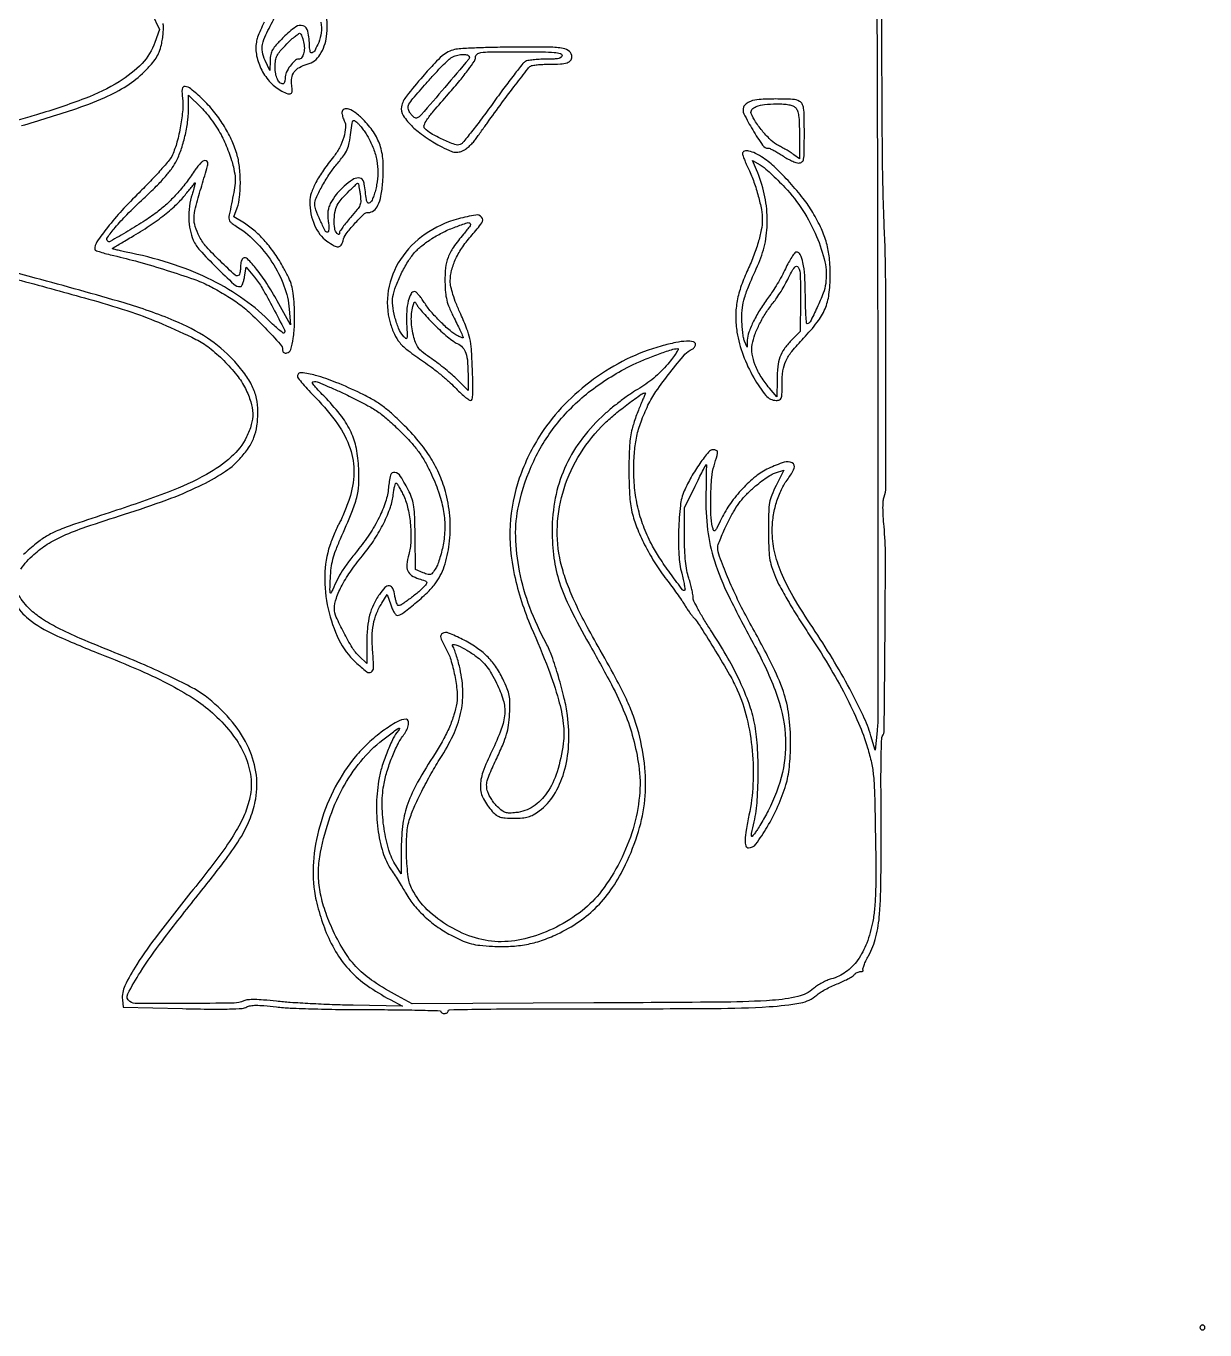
# Model space of a CAD drawing. Extents: x 0 to 1024, y 0 to 1024.
# Drawn here: x 547 to 1024, y 0 to 527 of the extents above; entities that cross this region are included whole.
import ezdxf

# ---------------------------------------------------------------- set-up
doc = ezdxf.new("R2010")
doc.units = 0

msp = doc.modelspace()

# ---------------------------------------------------------------- linework, layer by layer
for points in [[(890.847069, 671.5), (891.520083, 460.869822, -0.000349), (891.723112, 379.562822, -0.000551), (891.771765, 309.800498, -0.000122), (891.732032, 248.534484, -0.023891), (891.431792, 242.369822), (890.670487, 234.5), (888.906525, 240.355435, 0.036397), (885.793702, 248.492643, 0.013822), (880.330709, 259.360911, 0.012853), (873.351493, 271.575397, 0.010895), (865.371954, 284.118007, -0.014086), (857.503831, 296.661507, -0.03413), (852.613905, 306.437027, -0.044989), (849.936834, 314.920437, -0.053262), (849.01973, 323.274983, -0.037814), (849.439665, 329.042748, -0.036693), (850.723723, 334.741473, -0.038113), (852.754277, 339.958668, -0.051106), (855.403124, 344.284101, 0.062958), (857.866745, 348.529085, 0.389052), (857.092501, 350.704263, 0.204332), (853.803585, 350.980037, 0.030613), (847.510099, 348.461452, 0.059406), (842.340982, 345.216717, 0.034626), (836.970265, 340.228933, 0.033693), (832.119442, 334.300572, 0.042103), (828.5, 328.182916, -0.003525), (826.562864, 324.244812, -0.087079), (825.843169, 323.273963, -0.512822), (825.335732, 323.370786, -0.052496), (824.868315, 324.736957, -0.046937), (824.199303, 329.816542, -0.015532), (824.153483, 337.344747, -0.015292), (824.568906, 344.814643, -0.052147), (825.489176, 349.591069, 0.004737), (826.709923, 353.756818, 0.084664), (826.858026, 355.140039, 0.300502), (826.376577, 355.778514, 0.085424), (825.089642, 356, 0.226166), (823.216767, 355.10717, 0.017351), (819.761759, 350.528237, 0.023362), (816.261425, 345.006532, 0.026201), (813.435032, 339.385216, 0.076162), (811.85886, 333.49498, 0.019613), (811.166248, 323.647016, 0.020678), (811.271372, 313.494937, 0.049814), (812.402259, 306.075061, -0.007125), (812.998285, 303.602509, -0.011072), (813.43438, 301.452849, -0.005502), (813.738982, 299.645915, -0.239793), (813.623026, 299.289693, -0.455327), (812.732561, 299.351368, -0.004103), (808.245511, 305.391944, -0.011963), (803.910034, 311.638111, -0.020507), (800.64042, 317.070184, -0.031828), (797.271651, 324.278618, -0.032906), (794.888092, 331.777559, -0.032312), (793.476729, 339.651387, -0.02851), (793.011869, 347.979901, -0.019775), (793.313958, 355.381571, -0.034298), (794.226411, 361.464023, -0.0347), (795.952645, 367.316082, -0.020808), (798.761444, 374, -0.042843), (802.004758, 379.598551, -0.013884), (807.714037, 387.291258, -0.009591), (813.730584, 394.649493, -0.125602), (816.583761, 396.670516, 0.078283), (817.125158, 396.98241, 0.065202), (817.58398, 397.463533, 0.066716), (817.894227, 398.033841, 0.091502), (818, 398.606989, 0.352826), (817.113099, 399.707383, 0.065007), (814.323877, 399.94281, 0.040241), (809.988439, 399.393358, 0.015959), (804.15127, 397.974702, 0.047543), (790.122337, 392.608373, 0.042388), (776.774112, 384.514485, 0.042421), (764.992429, 374.29314, 0.047815), (755.619637, 362.603647, 0.061916), (746.733758, 344.514982, 0.070428), (743.046094, 325.577125, 0.06678), (744.686171, 305.539477, 0.048334), (751.562634, 284.191761, -0.009518), (758.498069, 267.280086, -0.0254), (762.589559, 254.90695, -0.035726), (764.515105, 245.266711, -0.064995), (764.482362, 237.247751, -0.040255), (761.977809, 225.743296, -0.076195), (757.886416, 217.206443, -0.098617), (752.294715, 211.727843, -0.117117), (745.355394, 209.230811, -0.023661), (742.806512, 209.065087, -0.079989), (741.160076, 209.300507, -0.08588), (739.734188, 210.030205, -0.029919), (737.969847, 211.528889, -0.033787), (736.769472, 212.84546, -0.022928), (735.580542, 214.490343, -0.023154), (734.574559, 216.192731, -0.042186), (733.941548, 217.677112, -0.068204), (733.526025, 219.927633, -0.077702), (733.763575, 222.104163, -0.038107), (734.834073, 225.130603, -0.005278), (737.594847, 231.202902, 0.009071), (740.172733, 236.989031, 0.029526), (741.579593, 240.941602, 0.036318), (742.355782, 244.57765, 0.019974), (742.8001, 249.107821, 0.012778), (742.950708, 253.773187, 0.049293), (742.685323, 256.656286, 0.051238), (741.86565, 259.376399, 0.014565), (740.045931, 263.405718, 0.038385), (737.104291, 268.42559, 0.04753), (733.608327, 272.561168, 0.045476), (729.262988, 276.097683, 0.030972), (723.762639, 279.322824, 0.022062), (718.129168, 281.867573, 0.222739), (715.625512, 281.721803, 0.377003), (714.967777, 279.93803, 0.041338), (717.029217, 275.675053, -0.060449), (718.97302, 271.230664, -0.023773), (720.590353, 264.734475, -0.02357), (721.578379, 258.167665, -0.067013), (721.432398, 253.552473, -0.034403), (720.309374, 248.845844, -0.026019), (718.462184, 243.863385, -0.023712), (715.905844, 238.631214, -0.018234), (712.645721, 233.172097, 0.014966), (705.58518, 221.522722, 0.042577), (701.633757, 212.903471, 0.052309), (699.648247, 204.797933, 0.033542), (698.983153, 195.124273), (698.966306, 184.5), (696.898132, 187.729183, -0.070103), (693.997447, 194.059571, -0.034248), (692.044984, 202.741016, -0.033644), (691.24982, 212.019853, -0.047696), (691.887573, 220.275797, -0.030031), (693.180063, 225.735405, -0.021622), (695.243848, 231.649697, -0.021878), (697.672156, 237.047811, -0.050053), (700.064409, 240.809012, 0.057165), (701.284806, 242.789246, 0.069576), (701.926299, 244.869071, 0.108091), (701.841332, 246.409687, 0.337047), (701.0651, 247, 0.130653), (697.2837, 245.994741, 0.028299), (691.56488, 242.278532, 0.029153), (685.558298, 237.309741, 0.032642), (680.408293, 231.84903, 0.052251), (672.295946, 219.639697, 0.046736), (666.528932, 205.555805, 0.047806), (663.584047, 191.006186, 0.062124), (663.854747, 177.420494, 0.021607), (664.563227, 173.680545, 0.012411), (665.721939, 169.239962, 0.012213), (667.146158, 164.708069, 0.016223), (668.673494, 160.66704, 0.038655), (673.051894, 152.070435, 0.053434), (678.322015, 145.210985, 0.050046), (685.202566, 139.309977, 0.028931), (694.5, 133.596141), (699.5, 130.908539), (679.5, 131.314002, -0.004291), (671.040491, 131.558154, -0.003704), (662.160503, 131.956638, -0.00373), (654.113822, 132.437701, -0.010803), (648.557032, 132.932326, 0.00665), (643.306268, 133.443701, 0.018311), (639.591301, 133.619054, 0.024947), (636.931629, 133.514378, 0.084779), (635.259979, 133.072593, -0.103843), (631.34495, 132.194726, -0.002311), (611.909161, 132.019508, -0.001801), (592.144406, 132.003859, -0.141495), (589.175914, 132.870118, -0.388516), (588.356852, 135.892955, -0.023533), (593.467184, 144.744508, -0.020145), (602.366391, 157.452079, -0.006135), (616.836086, 175.962415, 0.006909), (628.034272, 190.333425, 0.02711), (634.32196, 199.64515, 0.042746), (637.985627, 207.147535, 0.048657), (640.130087, 214.848236, 0.08517), (640.178322, 225.739306, 0.073192), (636.662089, 236.65528, 0.065841), (629.699762, 247.070881, 0.049657), (619.623635, 256.473496, 0.041715), (614.720018, 259.604273, 0.009474), (605.89881, 264.039668, 0.009339), (595.104322, 268.967658, 0.007255), (583.188304, 273.936743, -0.005461), (569.116991, 279.74543, -0.017589), (559.945186, 284.036378, -0.026312), (553.543981, 287.747298, -0.047067), (548.789472, 291.529983, -0.068612), (544.368176, 297.137426, -0.151757)], [(542.912699, 293.993192, 0.105947), (548.275204, 287.580173, 0.05895), (558.59749, 281.315193, 0.01405), (577.136036, 273.485048, -0.010298), (593.256977, 266.818127, -0.01903), (606.015837, 260.642487, -0.023387), (615.993658, 254.720884, -0.042238), (623.456891, 248.84687, -0.042585), (630.866552, 240.640945, -0.060848), (635.802254, 232.174103, -0.069419), (638.123226, 223.709604, -0.084283), (637.801565, 215.5, -0.050317), (635.573121, 208.49212, -0.034536), (631.736831, 201.077599, -0.024031), (625.595666, 191.995635, -0.008183), (615.843374, 179.403658, 0.005113), (600.710972, 160.110842, 0.020245), (592.022639, 147.795957, 0.031239), (587.206224, 139.215079, 0.137485), (586.201142, 133.555574), (586.5, 130.5), (610.5, 129.96742, 0.002623), (622.116028, 129.77061, 0.009293), (629.570279, 129.821969, 0.009906), (634.643567, 130.051879, 0.118933), (636.5, 130.62991, -0.097613), (637.980086, 131.160135, -0.036684), (640.185744, 131.3282, -0.02321), (643.426552, 131.186497, -0.006405), (648.5, 130.662491, 0.017882), (654.090293, 130.214484, 0.003788), (663.860937, 129.856402, 0.003961), (675.201153, 129.616704, 0.003753), (686.75, 129.550794, -0.002656), (697.582411, 129.512722, -0.004429), (706.701563, 129.351434, -0.000789), (714.683414, 129.126925, -0.405542), (715, 128.800794, 0.18091), (715.114333, 128.495142, 0.091386), (715.440625, 128.235233, 0.071342), (715.92606, 128.059176, 0.051416), (716.5, 128, 0.0664), (717.073403, 128.076485, 0.083498), (717.559375, 128.300433, 0.099342), (717.884398, 128.63273, 0.14508), (718, 129.022751, -0.409089), (718.496798, 129.528335, -0.000592), (732.950741, 129.76461, -0.00317), (751.398056, 129.92733, -0.001073), (778.25, 129.936287, 0.001845), (825.528464, 130.025044, 0.014101), (847.738613, 130.77529, 0.028219), (860.548917, 132.299012, 0.140232), (867, 135.442809, -0.042726), (868.347621, 136.46029, -0.014937), (870.443147, 137.692132, -0.014708), (872.84099, 138.916637, -0.01665), (875.210712, 139.945001, 0.013006), (877.482257, 140.91115, 0.015165), (879.585161, 141.949065, 0.014219), (881.300572, 142.924984, 0.083289), (882.083156, 143.600197, -0.0568), (882.641612, 144.135888, -0.043458), (883.357246, 144.588808, -0.044534), (884.112965, 144.898026, -0.074984), (884.789111, 145, 0.036291), (885.342955, 145.040252, 0.10122), (885.707644, 145.172074, 0.237978), (885.827629, 145.365629, 0.221799), (885.747549, 145.585785, -0.280595), (885.63714, 146.040346, -0.014684), (886.156334, 147.516483, -0.019654), (886.931019, 149.314196, -0.012661), (887.96175, 151.335785, 0.062855), (890.938561, 158.981577, 0.043231), (892.415953, 168.175463, 0.01738), (892.99975, 183.464236, 0.001711), (892.999237, 220.292621, -0.002944), (893.017059, 227.564279, -0.004553), (893.126631, 233.844845, -0.001551), (893.287088, 239.254645, -0.130946), (893.523616, 240.038212, 0.136756), (894.29159, 242.691446, 0.000395), (894.627561, 279.477216, 0.001675), (894.795789, 313.159095, 0.024594), (894.232541, 325, -0.009354), (893.910881, 329.115411, -0.015151), (893.809127, 332.623931, -0.016393), (893.904033, 335.406994, -0.073086), (894.248207, 337, 0.089334), (894.942468, 340.804451, 0.000356), (895.012071, 384.44667, 0.001867), (894.899262, 424.031064, 0.009041), (894.34495, 446.5, -0.004733), (893.836299, 461.777953, -0.00377), (893.567891, 478.269059, -0.001471), (893.41319, 504.980398, -0.000125), (893.234959, 573.578555)], [(598.070846, 532.507655), (601.231968, 526.086505), (599.365984, 520.793253, -0.106827), (594.142629, 512.307401, -0.06458), (584.906639, 504.88122, -0.046493), (571.060934, 498.102139, -0.019892), (551.5, 491.563177, 0.00216), (544.083934, 489.37313, 0.001151)], [(545.462289, 487.132233, 0.006913), (566.131025, 493.56142, 0.024778), (579.044116, 498.494931, 0.038472), (588.000265, 503.288065, 0.053536), (595.093531, 508.968797, 0.015307), (598.01911, 512.059564, 0.041), (599.840937, 514.479168, 0.049514), (601.045088, 516.882452, 0.032534), (601.961824, 519.840865, 0.020709), (602.409951, 522.121327, 0.017148), (602.702178, 524.57937, 0.017488), (602.813863, 526.853708, 0.043771), (602.692089, 528.510009, 0.078911)], [(643.561229, 528.962806, 0.013868), (642.050309, 525.753809, 0.013892), (640.881905, 522.866553, 0.049587), (640.374697, 520.941762, 0.090748), (640.499826, 515.365352, 0.069165), (642.54959, 509.599087, 0.068584), (646.11878, 504.563548, 0.08587), (650.684259, 501.122186, 0.029713), (653.103191, 500.055892, 0.220757), (654.324781, 500.152311, 0.269099), (654.888272, 501.110203, 0.041743), (654.711203, 503.392224, -0.079478), (654.704371, 506.42493, -0.11852), (655.714011, 508.865109, -0.109457), (657.797794, 510.709388, -0.060931), (660.95549, 511.988015, 0.189667), (666.098995, 515.800935, 0.105113), (668.806956, 523.253134, 0.087325), (668.482852, 532.476837, 0.084254)], [(666.503006, 529.009695, -0.061838), (666.596401, 524.713904, -0.07513), (665.594408, 520.818381, -0.019154), (664.099026, 517.642319, -0.171012), (662.990926, 516.602317, -0.464511), (662.207124, 516.98554, -0.054108), (661.90032, 519.190983, 0.039936), (661.225422, 525.304789, 0.267018), (659.303305, 527.53365, 0.248394), (656.284237, 527.078492, 0.03566), (651.37924, 522.88074, 0.011983), (648.407702, 519.802005, 0.053802), (646.92205, 517.790773, 0.079664), (646.194984, 515.914685, 0.047703), (645.919052, 513.53416), (645.838105, 509.5), (643.969271, 513.5, -0.060265), (642.830268, 516.975579, -0.103572), (642.860947, 520.010876, -0.059624), (644.191777, 523.826119, -0.009709), (647.777597, 530.81338, 0.00994)], [(545.076145, 307.738514, -0.053363), (550.38215, 313.6828, -0.043533), (555.814132, 317.798827, -0.036078), (562.221064, 321.210442, -0.022401), (571.457724, 324.818319, -0.005462), (587, 329.911358, 0.011666), (604.172464, 335.775481, 0.023782), (617.29453, 341.322696, 0.030338), (627.067117, 346.765589, 0.06547), (633.642483, 352.299198, 0.035227), (637.183218, 356.768006, 0.058517), (639.411649, 361.020172, 0.057878), (640.609172, 365.706355, 0.033653), (641, 371.506488, 0.053587), (640.431045, 376.799975, 0.058327), (638.751173, 381.693756, 0.0493), (635.714953, 386.694003, 0.025011), (631, 392.357679, 0.062235), (620.557654, 401.193118, 0.046376), (607.19458, 408.239318, 0.026781), (586.855719, 415.411118, 0.005808), (550.987468, 425.486276, -0.002823), (527.825531, 431.843384, -0.012008)], [(519.405181, 431.679385, 0.004215), (547, 424.008161, -0.002839), (574.30093, 416.499547, -0.013033), (589.989461, 411.644161, -0.019398), (602.258752, 406.955889, -0.012892), (615.955196, 400.681579, -0.053032), (621.371669, 397.275796, -0.028997), (627.248802, 392.06623, -0.028984), (632.494193, 386.200292, -0.052108), (635.961027, 380.762079, -0.039027), (638.138846, 375.393821, -0.071148), (638.915743, 370.737506, -0.074559), (638.342856, 366.199367, -0.047007), (636.416102, 361.207481, -0.095901), (630.228178, 353.126871, -0.05547), (620.198556, 346.038593, -0.03609), (604.778104, 338.924319, -0.011437), (580.857159, 330.537015, 0.002662), (566.833474, 325.894655, 0.018209), (560.026462, 323.321435, 0.035455), (555.538201, 321.048812, 0.034655), (551.379814, 318.149396, 0.022766), (546.275616, 313.639314, 0.059601)]]:
    msp.add_lwpolyline(points, format="xyb")
for points in [[(659.497583, 521.011004, -0.051198), (659.792574, 518.432259, -0.072244), (659.487119, 516.142968, -0.09911), (658.676707, 514.565015, -0.228551), (657.505192, 514, 0.190643), (655.89889, 513.364439, 0.048173), (654.008942, 511.213905, 0.048716), (652.488894, 508.603862, 0.107919), (652, 506.365141, -0.032103), (651.941767, 505.459117, -0.049489), (651.765, 504.69476, -0.06371), (651.507312, 504.165922, -0.252717), (651.2, 504, -0.185417), (649.90153, 504.49866, -0.101364), (648.874905, 505.890792, -0.070663), (648.214314, 508.086133, -0.037817), (648, 510.915651, -0.034328), (648.183414, 513.584017, -0.082661), (648.770833, 515.468254, -0.063523), (650.03659, 517.342323, -0.014231), (652.668167, 520.170735, -0.012189), (654.511979, 521.953609, -0.019226), (656.186811, 523.38091, -0.013979), (657.596788, 524.429314, -0.299771), (658.091231, 524.443616, -0.134649), (658.423085, 524.087063, -0.023255), (658.815741, 523.242834, -0.023838), (659.192825, 522.180808, -0.019328)], [(720.46204, 517.875991, 0.067593), (717.961675, 516.944546, 0.052894), (715.564655, 515.314251, 0.030128), (712.568501, 512.448275, 0.006351), (707.71204, 507.072201, 0.013939), (701.035492, 499.049679, 0.117226), (699.074507, 494.805509, 0.199792), (699.78519, 491.206422, 0.054399), (703.588787, 486.672583, 0.024543), (705.801773, 484.751156, 0.013327), (708.693246, 482.601629, 0.01325), (711.758306, 480.566608, 0.020407), (714.52184, 478.988685, 0.00942), (718.213893, 477.163317, 0.053943), (720.276111, 476.451097, 0.093793), (721.895003, 476.39, 0.062854), (723.683053, 476.894226, 0.054838), (724.940944, 477.597789, 0.025555), (726.406897, 478.760718, 0.024952), (727.836326, 480.151316, 0.031839), (729, 481.573908, -0.000034), (730.124919, 483.142878, -0.000021), (731.444232, 484.982542, -0.000021), (732.745532, 486.796761, -0.000039), (733.810151, 488.280632, -0.003312), (739.653528, 496.310987, -0.004125), (745.194147, 503.691982, -0.001641), (750.177102, 510.173033, -0.086583), (751.332768, 511.226824, -0.104251), (752.109981, 511.518337, -0.012034), (753.969038, 511.755748, -0.01407), (756.220814, 511.924523, -0.011048), (758.668213, 511.984687, 0.012908), (763.425399, 512.11934, 0.062423), (766.080983, 512.599277, 0.137609), (767.47187, 513.504556, 0.18205), (768, 514.906989, 0.212257), (767.013336, 517.126491, 0.141488), (764.47311, 518.363203, 0.040678), (758.961793, 518.864186, 0.003638), (745.05, 518.892908, 0.003978), (736.885201, 518.785394, 0.005053), (729.350412, 518.550013, 0.004003), (723.04518, 518.23865, 0.04109)], [(764, 515.5, -0.2333), (763.639486, 514.769414, -0.107762), (762.65571, 514.307115, -0.046904), (760.796597, 514.062423, -0.009282), (757.434259, 514, 0.012545), (754.79689, 513.933818, 0.014688), (752.301898, 513.734921, 0.013688), (750.216195, 513.448868, 0.082115), (749.182371, 513.097602, 0.102161), (748.151068, 512.237703, 0.002964), (744.613959, 507.738443, 0.005858), (740.526194, 502.345564, 0.003989), (735.998112, 496.120854, -0.005125), (731.464463, 489.918162, -0.007632), (727.360438, 484.59387, -0.003819), (723.795873, 480.182189, -0.140456), (722.73955, 479.452548, -0.17423), (720.625511, 479.493991, -0.016572), (715.784795, 481.527725, -0.021005), (711.071939, 483.938822, -0.080992), (708.516358, 485.990754, -0.274674), (708.2507, 487.325117, -0.064898), (709.32088, 489.435995, -0.026353), (711.978353, 492.920678, -0.003433), (718.076603, 500, 0.006434), (722.722143, 505.458819, 0.013724), (726.139248, 509.818623, 0.012336), (728.535538, 513.227897, 0.147763), (728.997354, 514.75, -0.225978), (729.61454, 516.041941, -0.139084), (731.194407, 516.717819, -0.03037), (734.835538, 516.962617, -0.001602), (746.5, 517, -0.002558), (756.203576, 516.950359, -0.018821), (760.833333, 516.728571, -0.037964), (763.356419, 516.317781, -0.346303)], [(726.379635, 515.194755, -0.32432), (726.295716, 514.057519, -0.00105), (716.586173, 502.59968, -0.00188), (707.095112, 491.531822, -0.134918), (705.111668, 490.203889, -0.207088), (704.62158, 490.246463, -0.049833), (703.930737, 490.713679, -0.042945), (703.178897, 491.457538, -0.031225), (702.473543, 492.400034, -0.106826), (701.78837, 494.18137, -0.166484), (702.072919, 495.785198, -0.051137), (703.653672, 498.057932, -0.003221), (709.011658, 504.212122, -0.006006), (712.305851, 507.857755, -0.007701), (715.428307, 511.128464, -0.00611), (718.111043, 513.787511, -0.063624), (719.35185, 514.714565, -0.059435), (721.32262, 515.538191, -0.052274), (723.519845, 515.921414, -0.056852), (725.419132, 515.835201, -0.217924)], [(610.468006, 498.232624, -0.055694), (610.588613, 493.486148, -0.022289), (609.741913, 487.031917, -0.022437), (608.275819, 480.47196, -0.040125), (606.408773, 475.275868, -0.065178), (605.097336, 473.162228, -0.009241), (601.779941, 469.255382, -0.010287), (597.615538, 464.722343, -0.00819), (592.94399, 460, 0.013792), (586.003003, 452.824529, 0.019114), (580.217155, 445.996793, 0.016922), (575.930433, 440.128815, 0.150389), (575, 437.105361, 0.314461), (575.266092, 436.724106, 0.00868), (577.276562, 436.024767, 0.014876), (579.779127, 435.284374, 0.009284), (582.75, 434.559453, -0.013266), (592.691341, 432.049632, -0.008044), (604.318192, 428.581144, -0.007311), (615.081998, 425.006714, -0.033268), (621.155311, 422.426394, -0.01101), (623.603943, 421.119427, -0.005894), (626.572272, 419.403707, -0.005865), (629.561614, 417.580739, -0.009122), (632.09072, 415.932469, -0.037105), (637.341902, 411.772182, -0.014965), (643.886033, 405.374206, -0.008463), (650.066159, 398.738136, -0.185307), (651, 396.304942, 0.117941), (651.130767, 395.75828, 0.133276), (651.491663, 395.35871, 0.115734), (652.05047, 395.160551, 0.075288), (652.737861, 395.188033, 0.277068), (654.28935, 396.578803, 0.037116), (655.311197, 401.039474, 0.033006), (655.834452, 407.180126, 0.01885), (655.695373, 414.625777, 0.01439), (655.294212, 419.325617, 0.041278), (654.655304, 422.536169, 0.042111), (653.505315, 425.562727, 0.01547), (651.39919, 429.625777, 0.023908), (647.852522, 435.321027, 0.029202), (643.989526, 440.26602, 0.031485), (639.873181, 444.389742, 0.039837), (635.566334, 447.621299), (631.337634, 450.296575), (632.624924, 453.898287, 0.06107), (633.624728, 458.342719, 0.026778), (633.901175, 464.382142, 0.026704), (633.517872, 470.637892, 0.043548), (632.45372, 475.843887, 0.03807), (630.253533, 481.605566, 0.030281), (627.052513, 487.445231, 0.029775), (623.098523, 492.966231, 0.033072), (618.643126, 497.776194, 0.014427), (613.860581, 502.044785, 0.162418), (611.527917, 502.970531, 0.409039), (610.350915, 501.936607, 0.052586)], [(626.473781, 482.766276, -0.01522), (627.857024, 479.783598, -0.011022), (629.221671, 476.384321, -0.011151), (630.375541, 473.095348, -0.023742), (631.088234, 470.496336, -0.023506), (631.744815, 466.742534, -0.053391), (631.800836, 463.866352, -0.027722), (631.258459, 460.089645, -0.002667), (629.383704, 451, 0.059382), (629.263957, 449.67471, 0.118577), (629.537572, 448.66475, 0.099265), (630.283809, 447.776086, 0.033636), (631.677078, 446.808171, -0.062256), (639.790022, 440.455982, -0.051759), (646.674834, 431.920311, -0.05272), (651.538161, 422.345696, -0.072044), (653.653921, 412.919572), (654.148938, 406.5), (648.824469, 416.212085, 0.017243), (644.634629, 423.266159, 0.025856), (640.46141, 429.085261, 0.022743), (636.78447, 433.283256, 0.353614), (635.012985, 433.508025, 0.140477), (634.622848, 433.079115, 0.042384), (634.297564, 432.250915, 0.038759), (634.074659, 431.215538, 0.033656), (634, 430.10765, -0.02062), (633.954296, 428.999847, -0.024717), (633.817059, 427.965348, -0.024584), (633.618837, 427.120559, -0.12712), (633.377222, 426.710555, -0.399085), (631.796013, 426.669491, -0.009243), (625.833168, 432.246271, -0.017407), (620.254171, 438.051295, -0.065103), (617.400058, 442.216756, -0.03838), (615.675657, 446.364907, -0.087173), (615.192249, 449.714213, -0.055768), (615.787329, 453.877104, -0.008842), (618, 461.838292, 0.001156), (620.360075, 469.85043, 0.037382), (620.782123, 471.836202, 0.257202), (620.466622, 472.652541, 0.176424), (619.512545, 473, 0.159401), (618.786265, 472.762424, 0.034428), (617.762822, 471.898438, 0.032654), (616.665223, 470.685613, 0.026183), (615.64481, 469.25, -0.021764), (612.385856, 464.578141, -0.018838), (608.579522, 459.968961, -0.019318), (604.576936, 455.812888, -0.028504), (600.732335, 452.517795, -0.019307), (595.405022, 448.770745, -0.00989), (588.459197, 444.468212, -0.002848), (581.270049, 440.264491, -0.339405), (580.27049, 440.396176, -0.366837), (580.148522, 441.876464, -0.019414), (583.278651, 445.911237, -0.020897), (588.0367, 451.117846, -0.009264), (594.720432, 457.599722, 0.008001), (599.928868, 462.625397, 0.018146), (603.663162, 466.626141, 0.023807), (606.33396, 470.017643, 0.041164), (608.16967, 473.099722, 0.034639), (610.124881, 477.915719, 0.024584), (611.664943, 483.540593, 0.024277), (612.666589, 489.391796, 0.030259), (613, 494.896068), (613, 499.424816), (618.04914, 494.462408, -0.026782), (620.239616, 492.065896, -0.015687), (622.610207, 488.983442, -0.015624), (624.808295, 485.721537, -0.024268)], [(840.227834, 496.960638, 0.040219), (839.318488, 496.507481, 0.036807), (838.464399, 495.90251, 0.038846), (837.782982, 495.245027, 0.090045), (837.415352, 494.640008, 0.211857), (837.557207, 491.868226, 0.017526), (841.125175, 485.394495, 0.01663), (845.134203, 479.167666, 0.246178), (847.362064, 478, -0.105749), (848.124739, 477.836871, -0.014466), (849.598944, 477.124095, -0.016094), (851.316678, 476.159936, -0.01297), (853.099519, 475.018197, 0.021106), (854.949373, 473.875542, 0.021844), (856.868296, 472.906954, 0.022197), (858.596064, 472.218108, 0.081908), (859.75, 472.018197, 0.170747), (861.022011, 472.4541, 0.181004), (861.703367, 473.579801, 0.043912), (861.958573, 476.165238, 0.002656), (862, 483.964816, 0.00387), (861.945403, 491.018139, 0.033068), (861.687955, 494.166404, 0.084486), (861.11914, 495.904498, 0.149742), (860.065741, 496.964816, 0.11125), (857.238946, 497.746572, 0.012108), (850.441924, 497.909763, 0.013669), (843.662678, 497.722969, 0.081941)], [(858.428571, 494.428571, -0.117246), (859.198745, 493.17793, -0.044576), (859.667731, 491.170007, -0.027581), (859.927505, 488.128865, -0.007516), (860, 483.306599), (860, 473.756056), (857.75, 475.391284, 0.016756), (856.610929, 476.162161, 0.006503), (854.985938, 477.154969, 0.006429), (853.196326, 478.185763, 0.007918), (851.5, 479.099041, -0.069699), (848.612352, 481.148465, -0.028032), (845.276868, 484.669421, -0.028191), (842.300085, 488.618384, -0.056843), (840.516099, 492.078766, -0.277717), (840.79554, 493.620202, -0.122414), (842.5644, 494.846146, -0.063595), (845.902996, 495.64698, -0.024367), (850.678571, 495.93232, -0.015092), (853.605068, 495.876042, -0.035575), (855.771279, 495.613676, -0.048917), (857.3537, 495.142483, -0.099889)], [(675, 492.434259, 0.045714), (675.066429, 491.709211, 0.02311), (675.274814, 490.814959, 0.022742), (675.577247, 489.904264, 0.031332), (675.935537, 489.12045, -0.147777), (676.472411, 486.444039, -0.048596), (675.6954, 482.459245, -0.046009), (673.98542, 478.198392, -0.053133), (671.589115, 474.538984, 0.019146), (667.476725, 469.102853, 0.031241), (664.471038, 464.166089, 0.037538), (662.594714, 459.841806, 0.083782), (662, 456.31754, 0.049127), (662.477666, 451.467767, 0.05277), (663.891728, 446.925354, 0.057104), (666.076405, 443.121372, 0.08484), (668.838474, 440.463791, 0.019798), (671.858955, 438.581628, 0.133824), (673.549912, 438.146976, 0.252881), (674.654648, 438.764697, 0.080087), (675.425479, 440.559106, -0.09899), (676.741325, 443.330782, -0.021912), (680.080657, 447.423309, -0.01763), (683.718319, 451.224113, -0.195451), (685.62736, 452, 0.169505), (687.866795, 452.781648, 0.113557), (689.573614, 454.922732, 0.067664), (690.775335, 458.65181, 0.023384), (691.509812, 464.275556, 0.031784), (691.665886, 472.253646, 0.061353), (690.60871, 478.54278, 0.068702), (688.170401, 483.912027, 0.050928), (684.142459, 489.046248, 0.033447), (680.747427, 492.127111, 0.078954), (677.777012, 493.798289, 0.191633), (675.871855, 493.752967, 0.300684)], [(685.54723, 482.501217, -0.042494), (687.739942, 477.894377, -0.045396), (689.06412, 473.083078, -0.045746), (689.491833, 468.145906, -0.044475), (689.022742, 463.165199, -0.017958), (688.522677, 460.915339, -0.020115), (687.877816, 458.791984, -0.019861), (687.189306, 457.041761, -0.092989), (686.580819, 456.152247, -0.142995), (685.834388, 455.743176, -0.343883), (685.300467, 455.99791, -0.077756), (684.91274, 457.216683, -0.007127), (684.472541, 460.373478, 0.011099), (684.008716, 463.516949, 0.074833), (683.517524, 465.008758, 0.164354), (682.781806, 465.732996, 0.113984), (681.634777, 465.995222, 0.149726), (679.279284, 465.26792, 0.033645), (675.934841, 462.650825, 0.035262), (672.711711, 459.320516, 0.055382), (670.505104, 456.009869, 0.038442), (669.754823, 454.237283, 0.047184), (669.346486, 452.487482, 0.043845), (669.256653, 450.590758, 0.027142), (669.467481, 448.368286, -0.018285), (669.662777, 446.636307, -0.035122), (669.670467, 445.239529, -0.043787), (669.520819, 444.264075, -0.345615), (669.184417, 444, -0.283412), (668.222367, 444.592939, -0.009438), (666.198005, 448.813354, -0.015473), (664.432524, 453.019277, -0.091877), (664, 455.35322, -0.108941), (664.545154, 457.825585, -0.016138), (666.856809, 462.418104, -0.019214), (669.71001, 467.210273, -0.030148), (672.555785, 471.066771, 0.013488), (675.58037, 474.892105, 0.054012), (677.097788, 477.457556, 0.059102), (677.962342, 480.173839, 0.018274), (678.619815, 484.422309, -0.004626), (679.089641, 488.124042, -0.116043), (679.454127, 489.073474, -0.403891), (680.0366, 489.194875, -0.04336), (681.244552, 488.278683, -0.035792), (682.158839, 487.323793, -0.013001), (683.318091, 485.84885, -0.012815), (684.507419, 484.163363, -0.014924)], [(837, 475.846491, 0.084688), (837.120923, 475.137683, 0.008065), (837.732139, 473.484212, 0.010112), (838.537882, 471.526434, 0.007805), (839.492387, 469.424509, -0.024907), (841.606071, 464.312584, -0.01981), (843.386066, 458.612009, -0.020246), (844.61612, 453.176598, -0.045549), (845, 448.971402, -0.049946), (844.600202, 444.979091, -0.022229), (843.320957, 439.842237, -0.020251), (841.353318, 434.079206, -0.016695), (838.806479, 428.103706, 0.028353), (836.217617, 421.614367, 0.03977), (834.714734, 415.562341, 0.042381), (834.246479, 409.661944, 0.039695), (834.759332, 403.633359, 0.047989), (837.241026, 394.308871, 0.041285), (841.550626, 385.120092, 0.041173), (846.484592, 377.96005, 0.224965), (850.620462, 376, 0.088009), (851.967283, 376.238916, 0.220047), (852.657812, 376.927962, 0.081854), (852.946501, 378.429559, 0.006648), (853, 382.452947, -0.032087), (853.355285, 387.983452, -0.077064), (854.495343, 391.916577, -0.063815), (856.914486, 395.746086, -0.016864), (861.723001, 401.178044, 0.026208), (867.216649, 407.622599, 0.06299), (870.36953, 413.032237, 0.067072), (871.96518, 418.844318, 0.033099), (872.485188, 426.5, 0.025877), (872.126419, 433.655405, 0.04212), (871.002174, 439.628872, 0.041283), (868.873031, 445.41246, 0.023721), (865.422838, 451.996345, 0.033508), (861.559572, 457.678365, 0.018222), (856.116032, 464.133992, 0.018192), (850.316312, 470.074966, 0.039623), (845.374208, 474.086547, 0.03456), (842.295397, 475.905171, 0.064415), (839.564457, 476.858321, 0.119244), (837.729455, 476.802852, 0.337842)], [(854.152206, 462.103224, -0.044852), (861.385925, 452.847455, -0.043067), (866.965647, 442.327226, -0.046062), (870.275748, 431.976516, -0.08865), (870.62822, 423.30422, -0.057864), (869.623067, 419.397317, -0.016174), (867.163017, 413.574844, -0.008484), (864.367081, 407.773081, -0.28486), (863.110675, 407.003226, -0.392249), (862.861809, 407.236418, -0.002618), (862.652065, 410.456119, -0.008103), (862.486556, 414.248827, -0.004872), (862.406992, 418.753226, 0.012451), (862.151468, 426.536515, 0.037539), (861.449049, 431.79626, 0.060962), (860.349661, 435.010366, 0.291614), (858.774751, 435.980196, 0.229952), (858.12235, 435.650782, 0.017376), (856.945099, 433.989214, 0.021178), (855.640974, 431.810255, 0.014386), (854.336223, 429.230196, -0.014005), (852.861145, 426.307795, -0.009712), (851.038794, 423.086786, -0.009803), (849.166413, 420.059404, -0.019828), (847.553682, 417.767373, 0.023353), (844.252812, 413.005187, 0.024973), (841.489406, 408.058781, 0.026146), (839.548047, 403.558392, 0.083387), (838.936614, 400.354773), (838.873227, 397.5), (837.830507, 400, -0.054288), (837.423443, 401.380802, -0.014091), (837.076634, 403.675, -0.014161), (836.827754, 406.328132, -0.014019), (836.728379, 409, -0.032341), (836.978719, 413.504337, -0.043386), (837.818342, 417.504438, -0.026565), (839.645569, 422.561401, -0.00511), (843.531308, 431.5, 0.059475), (846.22782, 440.171595, 0.051381), (846.990204, 449.681208, 0.049188), (845.790475, 459.550387, 0.045293), (842.674456, 469.285043), (841.072769, 473.070086), (844.146126, 471.285043, -0.044742), (845.758196, 470.144811, -0.009357), (848.353171, 467.851554, -0.009746), (851.272574, 465.065897, -0.00908)], [(614.402132, 459.341069, 0.039102), (613.348301, 454.495984, 0.040535), (613.079099, 449.604483, 0.042387), (613.596211, 444.955303, 0.053732), (614.884326, 440.832905, 0.082499), (617.51501, 436.772073, 0.012779), (624.176254, 429.833686, 0.008515), (631.294056, 423.025234, 0.188734), (633.913387, 422, 0.255355), (634.36447, 422.246442, 0.041409), (634.849704, 423.16061, 0.036996), (635.288813, 424.437376, 0.024687), (635.608157, 425.951013), (636.23995, 429.902026), (639.597681, 425.883084, -0.04294), (642.71281, 421.427663, -0.009603), (647.205242, 413.303857, -0.003265), (651.767405, 404.528044, -0.325373), (651.562825, 403.229492, -0.380512), (651.197, 403.208173, -0.006596), (649.522288, 404.568476, -0.012991), (647.546158, 406.306385, -0.007834), (645.291135, 408.462559, 0.04466), (633.995517, 417.773839, 0.038532), (620.670635, 425.458334, 0.035492), (605.247915, 431.531493, 0.027117), (587.670695, 436.018907, -0.005821), (585.458016, 436.484466, -0.010372), (583.650481, 436.92635, -0.005268), (582.208883, 437.326945, -0.580668), (582.170695, 437.485014, -0.054078), (582.441877, 437.690154, -0.000673), (584.312642, 438.807051, -0.001978), (586.485022, 440.088448, -0.001293), (589, 441.549839, 0.014578), (596.265553, 446.033996, 0.019542), (602.559886, 450.538894, 0.02196), (607.727657, 454.928717, 0.038216), (611.545035, 459.056854, -0.002), (613.058574, 460.951997, -0.003251), (614.360852, 462.547951, -0.000542), (615.520734, 463.947582, -0.223018), (615.632409, 464, -0.490519), (615.682755, 463.934959, -0.001209), (615.341905, 462.631439, -0.005368), (614.927495, 461.127701, -0.003171)], [(682.366333, 459.289563, -0.03422), (682.583798, 456.691687, -0.102665), (682.250039, 454.951688, -0.071912), (681.180268, 453.157711, -0.011237), (678.505491, 450.006183, 0.010598), (676.779675, 447.97801, 0.014611), (675.323488, 446.080723, 0.011187), (674.206908, 444.45916, 0.146191), (674, 443.76662, -0.070315), (673.939067, 443.335478, -0.272727), (673.750751, 443.157388, -0.20992), (673.457114, 443.213507, -0.046176), (673.053503, 443.55, -0.162262), (672.060245, 445.545573, -0.043483), (671.869253, 449.132342, -0.044267), (672.331316, 452.895082, -0.090324), (673.461151, 455.637294, -0.043137), (675.098864, 457.759707, -0.012576), (677.970032, 460.729172, -0.004918), (681.05486, 463.703956, -0.452447), (681.610841, 463.652454, -0.114012), (681.666378, 463.521684, -0.000776), (681.878489, 462.307967, -0.002985), (682.111227, 460.914486, -0.001898)], [(722.104631, 449.417482, 0.085253), (708.624622, 443.189601, 0.096789), (698.677639, 433.032148, 0.103684), (693.735041, 420.487523, 0.112805), (694.467496, 407.413441, 0.036477), (696.200357, 402.718018, 0.071227), (698.344629, 399.362934, 0.053252), (701.750551, 396.167678, 0.013108), (708, 391.697867, -0.013924), (711.245439, 389.368614, -0.009542), (714.801167, 386.554838, -0.009625), (718.124921, 383.710858, -0.019191), (720.620996, 381.312706, 0.01154), (722.675329, 379.277621, 0.016075), (724.611555, 377.560607, 0.012473), (726.276324, 376.246093, 0.162259), (727.014694, 376, 0.358635), (727.643357, 376.517479, 0.033697), (727.913783, 378.65163, 0.020789), (727.975787, 382.277037, 0.004146), (727.763632, 388.75, 0.006479), (727.330188, 396.766847, 0.036075), (726.733236, 401.030933, 0.042249), (725.563084, 404.872707, 0.010922), (723.028284, 410.835619, -0.011368), (721.206467, 415.131941, -0.018691), (719.886493, 418.852266, -0.022081), (719.060619, 421.964157, -0.052826), (718.799408, 424.335619, -0.066689), (719.362183, 428.673013, -0.045151), (721.085175, 433.357492, -0.040538), (723.865801, 438.172282, -0.031899), (727.600644, 442.900717, 0.027585), (731.586923, 447.858989, 0.343259), (731.498041, 450.118546, 0.268657), (729.08376, 450.986846, 0.02076)], [(724.171637, 443.25, 0.020264), (720.091415, 437.914445, 0.060039), (717.915967, 433.859382, 0.067186), (716.897312, 429.665881, 0.030312), (716.650564, 424, 0.016755), (716.869353, 419.678912, 0.040954), (717.395192, 416.539577, 0.0391), (718.441698, 413.443799, 0.014118), (720.389347, 409.223566, -0.002599), (721.773168, 406.397999, -0.003989), (722.939371, 403.935139, -0.001412), (723.920396, 401.80413, -0.107564), (724, 401.438382, -0.448054), (723.862207, 401.315483, -0.043881), (723.370116, 401.416181, -0.033059), (722.678543, 401.67306, -0.017416), (721.855713, 402.07722, -0.053683), (718.730155, 404.209389, -0.019361), (714.768801, 407.860323, -0.019676), (710.971155, 411.952456, -0.036343), (708.276989, 415.600695, 0.017068), (707.131038, 417.284496, 0.023637), (705.984191, 418.705704, 0.021497), (704.960884, 419.762673, 0.191544), (704.37132, 419.998212, 0.281181), (702.930732, 419.121659, 0.05845), (701.843441, 416.225977, 0.045142), (701.202299, 412.046271, 0.027236), (701.164546, 407.030734, -0.002692), (701.359249, 402.34724, -0.077864), (701.216655, 401.157153, -0.544279), (700.766102, 401.01815, -0.048476), (699.759224, 402.043537, -0.073915), (697.930651, 405.1512, -0.032452), (696.427568, 409.695877, -0.032432), (695.526889, 414.387008, -0.075552), (695.619569, 417.954745, -0.046231), (696.77512, 422.143326, -0.0232), (698.954847, 427.186395, -0.023194), (701.610104, 432.038248, -0.04338), (704.258922, 435.642115, -0.044442), (707.332936, 438.572233, -0.027398), (711.408693, 441.468609, -0.026051), (716.073649, 444.083848, -0.026802), (720.942017, 446.172496, -0.007696), (725.686445, 447.831011, -0.270422), (726.792369, 447.598402, -0.388989), (726.880053, 446.661556, -0.011187)], [(860.40708, 416.203028), (860.314161, 403.906055), (856.716618, 400.203028, 0.03758), (853.827271, 396.743463, 0.069023), (852.12605, 393.498508, 0.061057), (851.252426, 389.647502, 0.023764), (850.959359, 384.1849), (850.918719, 377.5), (847.894453, 381, -0.03742), (844.512501, 385.563198, -0.04667), (842.125417, 390.265674, -0.052663), (840.878703, 394.748962, -0.088087), (840.916638, 398.651565, -0.042439), (842.019528, 402.632456, -0.028226), (843.915155, 406.975704, -0.026717), (846.437595, 411.367063, -0.026103), (849.432073, 415.5, 0.022241), (850.877503, 417.462891, 0.010554), (852.570351, 420.108959, 0.010438), (854.227308, 422.955429, 0.014552), (855.580719, 425.573053, -0.037878), (858.099114, 429.932973, -0.568065), (859.520233, 429.844836, -0.114618), (860.346906, 426.571887, -0.00668)], [(712.500606, 406.44421, 0.013193), (715.029158, 404.023599, 0.01348), (717.664171, 401.757582, 0.013344), (720.053957, 399.915822, 0.05335), (721.652317, 398.993606, -0.105874), (723.803899, 397.432484, -0.106892), (725.118483, 395.132134, -0.061544), (725.795201, 391.481124, -0.014559), (725.988994, 385.276316), (726, 380.052632), (721.698113, 384.354519, 0.017112), (719.617412, 386.297477, 0.0087), (716.87795, 388.602829, 0.008632), (713.966485, 390.885354, 0.01277), (711.329997, 392.775903, -0.013995), (707.963911, 395.202127, -0.05561), (706.126667, 396.961088, -0.074105), (704.995627, 398.813683, -0.038394), (704.131884, 401.39052, -0.021353), (703.385775, 404.997496, -0.031414), (703.067707, 408.217183, -0.034939), (703.168552, 411.165902, -0.039345), (703.683648, 413.954057, -0.008002), (704.127129, 415.511911, -0.254564), (704.400214, 415.781477, -0.33668), (704.716266, 415.659203, -0.011806), (705.419994, 414.454057, 0.047953), (706.169431, 413.360361, 0.00683), (707.945426, 411.295116, 0.007718), (710.123969, 408.906023, 0.006513)], [(806.774576, 390.711721, -0.021004), (804.026457, 387.701757, -0.022426), (801.092473, 385.001196, -0.022608), (797.95162, 382.593906, -0.022131), (794.584355, 380.461721, 0.022417), (791.395239, 378.439786, 0.010678), (787.472277, 375.572073, 0.010561), (783.493166, 372.395492, 0.014761), (780.084355, 369.379377, 0.047146), (771.302712, 359.421257, 0.054375), (765.016579, 348.438072, 0.054618), (761.265892, 336.401109, 0.048271), (760, 323.319321, 0.033549), (760.746288, 312.209532, 0.045294), (762.98889, 302.39638, 0.036736), (767.362989, 291.71383, 0.014072), (774.927303, 277.539631, -0.008225), (783.972075, 261.058218, -0.02457), (789.406688, 249.403649, -0.032727), (792.777164, 239.29295, -0.027795), (795.021941, 228.262524, -0.06104), (795.30938, 215.908259, -0.047565), (792.721491, 202.71715, -0.045421), (787.49988, 189.627246, -0.044236), (779.962219, 177.571146, -0.064545), (772.112397, 169.573657, -0.049194), (761.754694, 162.971246, -0.049393), (750.360795, 158.545672, -0.066837), (739.431501, 157.024446, -0.07543), (729.031018, 158.551151, -0.05854), (718.53986, 163.151804, -0.059111), (709.507714, 169.993925, -0.081306), (703.418545, 178.135641, -0.088239), (701.799046, 183.30003, -0.023791), (701.107945, 191.889912, -0.024734), (701.255456, 200.696265, -0.063705), (702.476407, 206.928969, -0.02656), (704.503346, 212.096719, -0.011253), (707.738844, 218.80496, -0.011018), (711.556849, 225.895536, -0.01328), (715.46337, 232.375284, 0.037437), (720.473556, 241.672895, 0.056854), (723.234807, 250.418268, 0.060225), (723.866041, 259.177212, 0.048863), (722.495074, 268.5, 0.008434), (721.756371, 271.271002, 0.01064), (720.975559, 273.807079, 0.008892), (720.242198, 275.895287, 0.079913), (719.765907, 276.736865, -0.653725), (720.066385, 277.309153, -0.088052), (721.909537, 276.845742, -0.030304), (725.464753, 274.983274, -0.022205), (729.172313, 272.51398, -0.032839), (731.617994, 270.463987, -0.038391), (733.639395, 268.208812, -0.032813), (735.521537, 265.388295, -0.015957), (737.564319, 261.567036, -0.043148), (740.219153, 254.778232, -0.089761), (740.826837, 249.146724, -0.073655), (739.453567, 242.964831, -0.021947), (735.593723, 234.07258, 0.026175), (731.99428, 225.58455, 0.089639), (730.984794, 219.7015, 0.119605), (732.220205, 214.800769, 0.066489), (735.809278, 209.75, 0.041934), (737.452443, 208.260482, 0.087052), (738.983353, 207.465602, 0.062608), (741.004616, 207.097404, 0.013784), (744.537053, 207, 0.017678), (748.002598, 207.122569, 0.053009), (750.331897, 207.538313, 0.059426), (752.372858, 208.404243, 0.026742), (754.821569, 209.985705, 0.098915), (760.716278, 216.355315, 0.065705), (764.772402, 225.480075, 0.058112), (766.679613, 236.526274, 0.046857), (766.212472, 248.570208, 0.026477), (764.921627, 255.454478, 0.012239), (762.555087, 264.252267, 0.011654), (759.86015, 272.649229, 0.041686), (757.577584, 277.799379, -0.035916), (750.988921, 292.214658, -0.040104), (746.815535, 306.908013, -0.043088), (745.253388, 320.993285, -0.060307), (746.467711, 333.58569, -0.055772), (752.542786, 351.436412, -0.060553), (762.291433, 366.971317, -0.059294), (775.67726, 379.976356, -0.050022), (792.5, 390.349806, -0.015596), (797.386655, 392.540321, -0.010954), (803.010468, 394.710688, -0.00879), (808.231028, 396.492021, -0.067372), (810.774576, 396.946223, -0.575661), (810.981975, 396.621439, -0.023525), (810.125339, 395.137021, -0.021084), (808.709006, 393.121753, -0.010797)], [(657, 385.772124, 0.170776), (657.267208, 385.012604, 0.006684), (659.179535, 382.695312, 0.011202), (661.576693, 379.99346, 0.007607), (664.419693, 377.022124, -0.040436), (673.243094, 366.497909, -0.073836), (678.302559, 356.524887, -0.085879), (679.810264, 346.598781, -0.07536), (678.02365, 336.254678, -0.009396), (677.030223, 333.448595, -0.008652), (675.905649, 330.602937, -0.008679), (674.81543, 328.101502, -0.028144), (673.972191, 326.5, 0.026546), (673.138337, 324.92852, 0.008929), (672.087009, 322.554579, 0.008855), (671.01554, 319.882327, 0.010026), (670.085075, 317.281545, 0.077934), (668.035209, 305.192731, 0.057504), (669.425771, 291.66918, 0.058708), (673.775726, 279.158643, 0.093818), (680.503608, 270.103439, 0.017422), (685.026679, 266.216733, 0.313121), (686.836482, 266.093238, 0.270165), (687.77556, 267.794803, 0.014216), (687.440438, 274.25, -0.02286), (687.225897, 280.450402, -0.043555), (687.714511, 285.411094, -0.049868), (688.984078, 289.746227, -0.042421), (691.141282, 294), (693.307061, 297.5), (694.736864, 293.25, 0.023386), (695.369553, 291.625023, 0.033671), (696.08937, 290.260343, 0.035703), (696.794212, 289.281488, 0.231528), (697.333333, 289.040529, 0.154806), (699.473674, 289.802221, 0.01099), (704.494542, 293.78862, 0.016513), (709.406032, 298.149217, 0.040052), (712.643387, 301.754664, 0.082349), (716.349831, 308.749473, 0.050314), (718.415413, 317.883587, 0.046861), (718.701969, 328.042021, 0.046267), (717.096899, 338.121128, 0.037746), (714.551279, 345.654984, 0.038178), (710.909736, 352.690531, 0.035289), (705.964021, 359.552841, 0.024618), (699.497021, 366.57504, 0.012252), (694.983041, 370.803951, 0.024999), (691.203018, 373.850181, 0.02719), (687.351426, 376.340506, 0.017637), (682.65658, 378.810554, 0.015187), (672.571005, 383.298569, 0.030848), (664.353263, 386.082479, 0.039881), (658.553026, 387.169355, 0.445467)], [(679, 377.206131, -0.010192), (685.520848, 373.839048, -0.028364), (689.903216, 371.129581, -0.030207), (693.796088, 368.040046, -0.012914), (698.627605, 363.47476, -0.011912), (702.938027, 358.976458, -0.026646), (705.939835, 355.316856, -0.029402), (708.353679, 351.591268, -0.017971), (710.774256, 346.943824, -0.025793), (714.052939, 339.027682, -0.039978), (715.961814, 331.885958, -0.044141), (716.596069, 325.088681, -0.043005), (716.037874, 318.22454, -0.017183), (715.450632, 315.349165, -0.015488), (714.649633, 312.41845, -0.015728), (713.767553, 309.836682, -0.046459), (712.947102, 308.153413, -0.018981), (711.683812, 306.243351, -0.149734), (710.849014, 305.6071, -0.163128), (709.835968, 305.576119, -0.02365), (707.862592, 306.27446), (704.704426, 307.563126), (704.586247, 321.031563, 0.004902), (704.442715, 328.756169, 0.025884), (704.103645, 332.978061, 0.044332), (703.424481, 336.008051, 0.039349), (702.202431, 339, 0.019869), (698.727647, 345.268508, 0.211555), (696.390042, 346.895161, 0.397484), (694.667035, 345.80122, 0.041448), (693.801853, 340.624153, -0.060056), (692.650122, 335.020402, -0.034209), (690.010307, 328.617757, -0.030994), (686.135627, 321.872819, -0.025814), (681.230211, 315.215261, 0.009911), (677.673164, 310.695904, 0.020309), (675.104377, 306.991989, 0.023396), (673.084185, 303.455257, 0.019093), (671.250981, 299.5, -0.034012), (670.574294, 298.147235, -0.687839), (670.254272, 298.200873, -0.05882), (670.151088, 299.453443, -0.002354), (670.334303, 304.02918, -0.01937), (670.686411, 308.238155, -0.031945), (671.346512, 311.744797, -0.028889), (672.500004, 315.374538, -0.012762), (674.418657, 320.02918, 0.006299), (678.994397, 330.735028, 0.034366), (680.990611, 336.706675, 0.050485), (681.780664, 341.829569, 0.024109), (681.806822, 348.5, 0.037349), (680.840318, 356.586888, 0.060437), (678.700962, 363.167066, 0.055059), (674.888197, 369.455136, 0.025706), (668.694481, 376.712575, -0.002853), (664.354, 381.351467, -0.04962), (663.107749, 383, -0.499209), (663.332514, 383.566232, -0.12723), (664.5, 383.582336, -0.038847), (666.279483, 382.998629, -0.004918), (669.996875, 381.407398, -0.005747), (674.37699, 379.420908, -0.004748)], [(795.788668, 374.255153, 0.012268), (794.888098, 372.076291, 0.007239), (793.914762, 369.433841, 0.00724), (793.018606, 366.765106, 0.0123), (792.356767, 364.505153, 0.051678), (791.306217, 357.869864, 0.014373), (791.042529, 347.330687, 0.01448), (791.387806, 336.77144, 0.049571), (792.485477, 330, 0.033201), (794.608431, 323.723191, 0.021564), (797.841522, 316.777303, 0.020939), (801.817291, 309.843688, 0.024), (806.19504, 303.586705, -0.004579), (808.36135, 300.733095, -0.004525), (810.483695, 297.829096, -0.004447), (812.295932, 295.253652, -0.017376), (813.345199, 293.614973, 0.010757), (814.177746, 292.276055, 0.00791), (815.155256, 290.827523, 0.008), (816.12406, 289.486001, 0.017607), (816.915966, 288.5, -0.036405), (820.184753, 284.101349, -0.005278), (826.077188, 274.613588, -0.006), (831.783101, 264.946232, -0.024466), (834.886146, 258.871778, -0.048091), (838.739897, 247.518924, -0.034627), (840.898505, 234.303635, -0.034216), (841.228781, 220.703557, -0.042748), (839.597586, 208.184624, 0.011299), (838.418626, 202.133221, 0.038938), (838.051688, 198.155134, 0.073545), (838.367905, 195.785898, 0.334524), (839.411106, 195, 0.239071), (842.398978, 196.515227, 0.024077), (846.937467, 203.382557, 0.028818), (851.328361, 211.853448, 0.031841), (854.552762, 220.5, 0.027072), (855.369467, 223.849718, 0.018736), (855.942976, 227.708404, 0.01606), (856.294134, 232.203396, 0.009938), (856.431722, 237.5, 0.033795), (855.741455, 248.715348, 0.050554), (853.504595, 258.266357, 0.035146), (848.777997, 269.404187, 0.008587), (839.411462, 287.016532, -0.014605), (835.031218, 295.497548, -0.012773), (830.942769, 304.603991, -0.010069), (827.688776, 312.83901, -0.08928), (827, 316.66567, -0.089976), (827.183437, 317.676782, -0.007003), (828.188513, 320.245629, -0.009381), (829.496342, 323.290327, -0.007028), (831.046, 326.594602, -0.015999), (833.316336, 330.907167, -0.028327), (835.495608, 334.283204, -0.030134), (837.943144, 337.24809, -0.021229), (841.023316, 340.282981, -0.016672), (843.541693, 342.413675, -0.016536), (846.203175, 344.377907, -0.016633), (848.640804, 345.938487, -0.059674), (850.327798, 346.685768), (853.700965, 347.721022), (850.600482, 341.610511, 0.020773), (848.797499, 337.658472, 0.054282), (847.941896, 334.660602, 0.036779), (847.583752, 330.942568, 0.005626), (847.5, 323.5, 0.006692), (847.594769, 316.419534, 0.030249), (847.954738, 312.304159, 0.040358), (848.759081, 308.843949, 0.018704), (850.327411, 304.5, 0.029027), (852.070185, 300.816448, 0.007201), (855.355252, 295.003125, 0.00734), (859.315492, 288.447668, 0.007303), (863.473059, 282, -0.011504), (871.80139, 268.84279, -0.015893), (878.617771, 256.643341, -0.017879), (883.898009, 245.48527, -0.027876), (887.548639, 235.5, -0.02016), (889.135395, 229.399263, -0.031127), (889.959632, 224.015132, -0.016116), (890.391025, 216.513695, -0.001943), (890.744156, 199.96054, -0.002645), (890.913761, 186.006529, -0.009487), (890.805844, 177.095243, -0.014666), (890.415916, 170.648855, -0.024173), (889.664665, 165.242854, -0.042534), (887.232528, 156.503695, -0.06683), (883.570423, 149.636498, -0.078752), (878.7632, 144.782467, -0.092772), (872.941401, 141.984221, 0.036068), (871.187168, 141.373264, 0.021286), (869.18841, 140.408225, 0.021228), (867.264459, 139.268443, 0.033826), (865.73687, 138.119407, -0.120807), (859.381581, 134.874502, -0.041411), (849.084914, 133.330374, -0.014268), (829.88848, 132.609285, -0.001037), (776.917472, 132.241731), (703.334944, 131.883786), (697.417472, 135.100628, -0.022795), (687.837728, 140.888834, -0.050812), (681.280173, 146.307963, -0.054656), (676.239961, 152.677309, -0.030389), (671.492037, 161.379357, -0.027076), (668.185099, 169.550265, -0.037495), (666.188222, 177.195746, -0.041238), (665.476608, 184.426883, -0.047112), (666.021419, 191.353823, -0.036233), (669.682124, 205.990475, -0.044065), (675.256563, 218.97267, -0.047342), (682.592798, 229.970644, -0.05626), (691.5, 238.703444, -0.004072), (695.783136, 241.993201, -0.029059), (697.955973, 243.444017, -0.651488), (698.242327, 243.237756, -0.126907), (697.837366, 242.421894, 0.063049), (695.760403, 239.301463, 0.018626), (693.393234, 234.058359, 0.019304), (691.307633, 228.313392, 0.03172), (690.047559, 223.29945, 0.039562), (688.976983, 213.014128, 0.038699), (689.526022, 202.611078, 0.04122), (691.547975, 193.238766, 0.073176), (694.913112, 186.108637, -0.004454), (696.455998, 183.744157, -0.003263), (698.127506, 181.094075, -0.003297), (699.677602, 178.563511, -0.007297), (700.818822, 176.608637, 0.045023), (704.192569, 171.717227, 0.034256), (708.690577, 167.006191, 0.033139), (713.97486, 162.787024, 0.034475), (719.703249, 159.364063, 0.014619), (724.083768, 157.299381, 0.039614), (727.328396, 156.180656, 0.038321), (730.76924, 155.567896, 0.012965), (735.847033, 155.19297, 0.023388), (743.228031, 155.185533, 0.034839), (749.640504, 155.928899, 0.036152), (755.708922, 157.525914, 0.028044), (762.039718, 160.096306, 0.040307), (770.878393, 165.18431, 0.047755), (778.257187, 171.378384, 0.046825), (784.438311, 178.968431, 0.036426), (789.702916, 188.226675, 0.036622), (794.935985, 201.678402, 0.049698), (797.504174, 214.447007, 0.049945), (797.495922, 227.421922, 0.037504), (795.002469, 241.490347, 0.025259), (792.893958, 248.285016, 0.02178), (790.017618, 255.185043, 0.015067), (785.659992, 263.792622, 0.004644), (778.584392, 276.5, -0.008352), (772.764171, 287.137647, -0.016285), (768.545865, 295.83976, -0.01996), (765.533397, 303.406429, -0.026644), (763.449771, 310.5, -0.070887), (762.103537, 325.271307, -0.064433), (764.836227, 340.345392, -0.06289), (771.416135, 354.555847, -0.061683), (781.357812, 366.78807, -0.018973), (785.573697, 370.539594, -0.011429), (790.83515, 374.677117, -0.005754), (796.037597, 378.4864, -0.156384), (797.63955, 379, -0.525084), (797.700731, 378.911291, -0.002169), (797.198149, 377.606201, -0.007036), (796.575846, 376.07489, -0.0041)], [(822.195734, 337.751395, 0.036418), (822.871477, 323.676759, 0.047909), (825.632063, 311.127094, 0.035947), (831.402396, 296.85162, 0.01146), (841.969645, 276.5, -0.037225), (850.611563, 257.527728, -0.068115), (854.264755, 240.956614, -0.077448), (853.125431, 225.509524, -0.063776), (847.365566, 210, -0.006483), (845.920908, 207.329823, -0.006367), (844.398997, 204.681785, -0.006282), (843.006146, 202.394257, -0.02397), (842.053062, 201.023098, -0.021188), (840.904602, 199.653286, -0.655732), (840.591888, 199.760429, -0.072887), (840.65848, 200.774172, -0.001655), (841.692651, 205.523098, 0.037809), (842.951153, 214.316713, 0.017085), (843.32864, 225.962337, 0.017096), (842.909049, 237.62814, 0.037066), (841.620428, 246.5, 0.035134), (839.272677, 254.408518, 0.02188), (835.481404, 263.311898, 0.019569), (830.383838, 272.974409, 0.014709), (824.060286, 283.196382, -0.009434), (821.356174, 287.466214, -0.012589), (819.073959, 291.447511, -0.00985), (817.33382, 294.825983, -0.114478), (817, 296.264881, 0.043104), (816.890977, 297.527179, 0.011102), (816.49529, 299.535692, 0.011217), (815.939547, 301.815043, 0.011198), (815.281839, 304.068499, -0.031258), (814.501603, 307.204124, -0.0196), (813.965792, 310.947069, -0.016146), (813.645826, 315.465042, -0.008911), (813.531839, 321), (813.5, 332.5), (817.778579, 341.25, -0.001907), (819.434971, 344.604958, -0.003131), (820.865368, 347.430097, -0.000441), (822.149658, 349.922318, -0.278855), (822.278579, 350.001395, -0.417666), (822.367056, 349.912991, -0.000322), (822.34558, 346.403532, -0.002825), (822.296495, 342.449114, -0.001692)], [(699.9748, 337.330225, -0.057367), (701.702885, 332.198166, -0.030807), (702.693344, 325.581863, -0.030825), (702.862463, 318.917634, -0.059253), (702.040647, 313.645178, 0.039381), (701.257592, 309.66527, 0.127223), (701.624164, 307.016849, 0.15521), (703.161342, 305.186605, 0.068394), (706.069625, 303.860994, -0.00831), (708.60078, 303.056566, -0.16183), (709.24779, 302.569576, -0.31244), (709.247198, 301.95026, -0.029627), (708.259235, 300.692548, -0.038841), (706.099179, 298.606104, -0.013363), (702.674083, 295.927519, -0.007976), (699.139753, 293.398876, -0.152432), (697.861779, 293, -0.281897), (697.499352, 293.221973, -0.029469), (697.08195, 294.175, -0.02965), (696.689854, 295.46718, -0.019193), (696.384009, 297, 0.060561), (695.541009, 299.936715, 0.278445), (694.166403, 300.932973, 0.224445), (692.380947, 300.265904, 0.043484), (690.143302, 297.525572, 0.038625), (687.746843, 293.346199, 0.046827), (686.199007, 289.10371, 0.04121), (685.342088, 284.225156, 0.021579), (685.043893, 278.062909), (685, 269.625818), (681.923639, 272.562909, -0.065239), (679.160991, 275.991411, -0.017429), (675.713504, 282.109902, -0.015288), (672.704807, 288.375371, -0.104657), (672, 291.705708, -0.084996), (672.738384, 296.017986, -0.038422), (675.062841, 301.2799, -0.031656), (678.807671, 307.30548, -0.018821), (683.971204, 314, 0.031583), (688.222816, 319.812978, 0.027746), (691.913111, 326.366163, 0.028893), (694.610186, 332.752105, 0.061592), (695.771584, 337.974629, -0.015046), (696.009563, 339.855113, -0.027841), (696.33289, 341.359953, -0.031687), (696.686561, 342.39027, -0.461758), (697.009331, 342.494233, -0.115654), (697.408456, 342.096335, -0.008844), (698.19329, 340.783952, -0.011774), (699.07415, 339.162813, -0.008695)], [(1022, 1, 0.099038), (1022.076342, 0.618362, 0.097945), (1022.29375, 0.29375, 0.097945), (1022.618362, 0.076342, 0.099038), (1023, 0, 0.099038), (1023.381638, 0.076342, 0.097945), (1023.70625, 0.29375, 0.097945), (1023.923658, 0.618362, 0.099038), (1024, 1, 0.099038), (1023.923658, 1.381638, 0.097945), (1023.70625, 1.70625, 0.097945), (1023.381638, 1.923658, 0.099038), (1023, 2, 0.099038), (1022.618362, 1.923658, 0.097945), (1022.29375, 1.70625, 0.097945), (1022.076342, 1.381638, 0.099038)]]:
    msp.add_lwpolyline(points, format="xyb", close=True)

doc.saveas('drawing.dxf')
